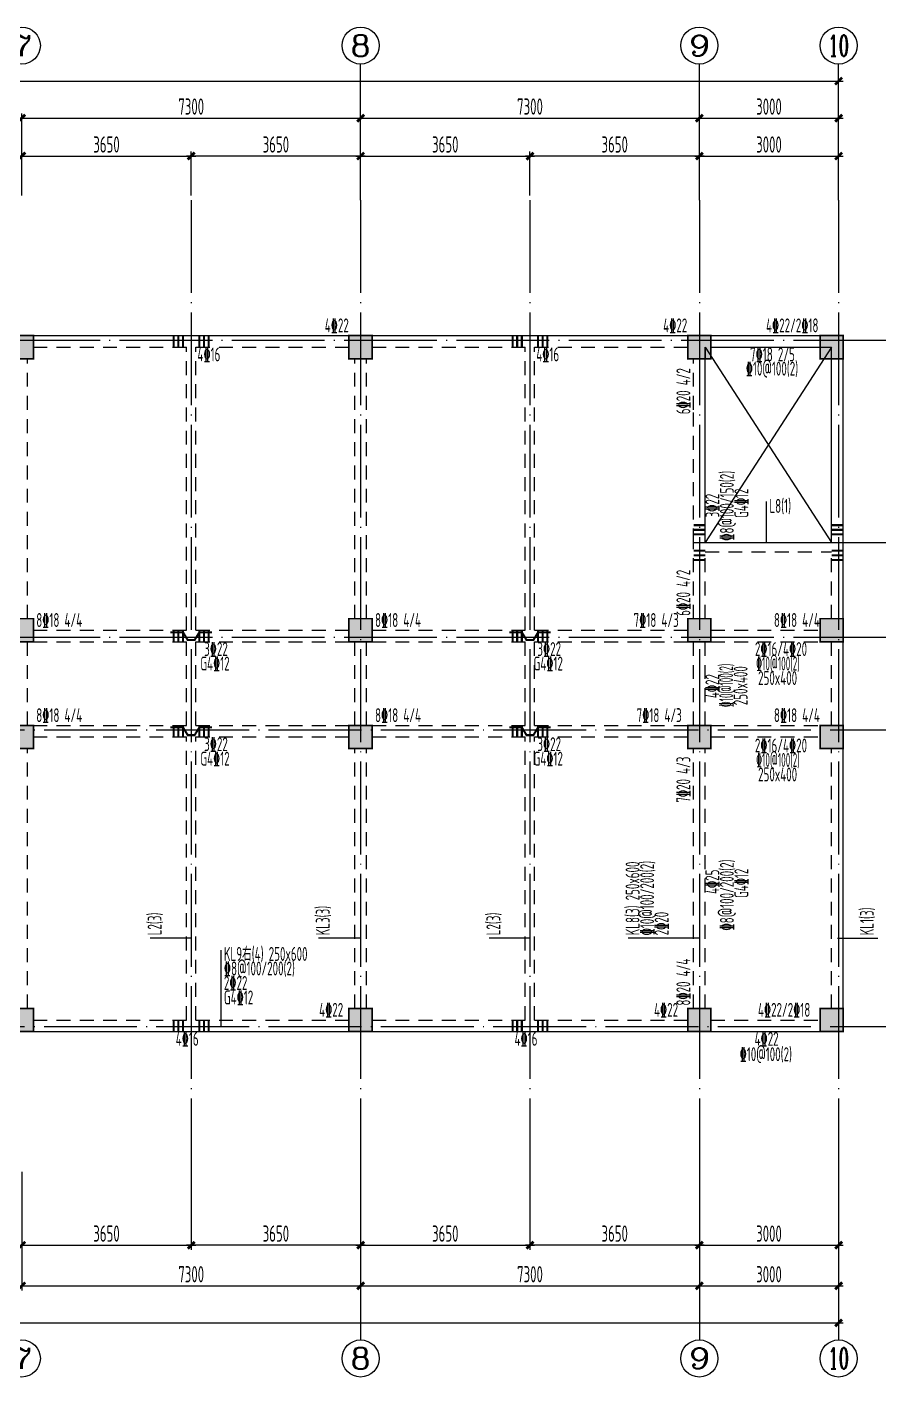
# Model space of a CAD drawing. Extents: x -472319 to -112444, y -516749 to -5704.
# Drawn here: x -166837 to -148479, y -70074 to -40980 of the extents above; entities that cross this region are included whole.
import ezdxf
from ezdxf.enums import TextEntityAlignment as Align

# ---------------------------------------------------------------- set-up
doc = ezdxf.new("R2010")
doc.units = 0
doc.header["$LTSCALE"] = 100
doc.header["$MEASUREMENT"] = 0
for name, pattern in [('3', [5, 3, -2]), ('CENTER', [2, 1.25, -0.25, 0.25, -0.25]), ('DOTE', [2.42, 2, -0.2, 0.02, -0.2])]:
    doc.linetypes.add(name, pattern=pattern)
for name, color, linetype in [('1301', 24, 'Continuous'), ('AXIS', 3, 'Continuous'), ('AXIS_TEXT', 7, 'Continuous'), ('DOTE', 1, 'CENTER'), ('S_BEAM', 4, 'Continuous'), ('S_BEAMDASH', 134, '3'), ('S_BEAMDIMLOCAL', 7, 'Continuous'), ('S_BEAMDIMLOCALVER', 7, 'Continuous'), ('S_BEAMDIMMASS', 2, 'Continuous'), ('S_BEAMDIMMASSVER', 2, 'Continuous'), ('S_CL', 2, 'Continuous'), ('S_SUBBEAMHOOP', 1, 'Continuous'), ('零厚板', 7, 'Continuous')]:
    doc.layers.add(name, color=color, linetype=linetype)
doc.styles.add('_TCH_AXIS', font='COMPLEX', dxfattribs={"bigfont": 'GBCBIG'})
doc.styles.add('COMPLEX', font='COMPLEX')
doc.styles.add('HZ', font='tssdeng.shx', dxfattribs={"width": 0.6, "height": 350, "bigfont": 'a.shx'})
doc.styles.get("Standard").update_dxf_attribs({"font": 'tssdeng.shx', "width": 0.6, "bigfont": 'a.shx'})
doc.dimstyles.new('DIMN', dxfattribs={"dimtxt": 350, "dimasz": 150, "dimexe": 100, "dimexo": 100, "dimgap": 75, "dimtad": 1, "dimdec": 0, "dimzin": 0, "dimdsep": 46, "dimtxsty": 'HZ', "dimblk": 'ARCHTICK', "dimcen": 0.09, "dimdle": 100, "dimclrd": 3, "dimclre": 3, "dimclrt": 7, "dimazin": 2, "dimtfac": 1, "dimtdec": 0, "dimtmove": 2, "dimatfit": 3, "dimldrblk": 'ARCHTICK', "dimfxl": 1, "dimtolj": 1, "dimtzin": 0, "dimarcsym": 0})

# ---------------------------------------------------------------- blocks, each defined once
blk = doc.blocks.new('_ArchTick')
at = {"color": 0, "linetype": 'ByBlock', "const_width": 0.4}
blk.add_lwpolyline([(-0.5, -0.5), (0.5, 0.5)], dxfattribs=at)
blk = doc.blocks.new('*D1613')
at = {"layer": 'AXIS', "color": 3, "lineweight": -2, "transparency": 16777216}
for p, q in [((-167049, -42945), (-159549, -42945)), ((-166949, -44611), (-166949, -42845)), ((-159649, -44611), (-159649, -42845))]:
    blk.add_line(p, q, dxfattribs=at)
at = {"layer": 'Defpoints', "color": 0, "transparency": 16777216}
for p in [(-159649, -42945), (-166949, -44711), (-159649, -44711)]:
    blk.add_point(p, dxfattribs=at)
at = {"layer": 'AXIS', "color": 3, "lineweight": -2, "transparency": 16777216, "xscale": 150, "yscale": 150, "zscale": 150, "rotation": 180}
blk.add_blockref('_ArchTick', (-166949, -42945), dxfattribs=at)
at = {"layer": 'AXIS', "color": 3, "lineweight": -2, "transparency": 16777216, "xscale": 150, "yscale": 150, "zscale": 150}
blk.add_blockref('_ArchTick', (-159649, -42945), dxfattribs=at)
at = {"layer": 'AXIS', "color": 7, "transparency": 16777216, "insert": (-163299, -42695), "char_height": 350, "attachment_point": 5, "style": 'HZ'}
blk.add_mtext('\\A1;7300', dxfattribs=at)
blk = doc.blocks.new('*D1614')
at = {"layer": 'AXIS', "color": 3, "lineweight": -2, "transparency": 16777216}
for p, q in [((-159749, -42945), (-152249, -42945)), ((-159649, -44611), (-159649, -42845)), ((-152349, -44611), (-152349, -42845))]:
    blk.add_line(p, q, dxfattribs=at)
at = {"layer": 'Defpoints', "color": 0, "transparency": 16777216}
for p in [(-152349, -42945), (-159649, -44711), (-152349, -44711)]:
    blk.add_point(p, dxfattribs=at)
at = {"layer": 'AXIS', "color": 3, "lineweight": -2, "transparency": 16777216, "xscale": 150, "yscale": 150, "zscale": 150, "rotation": 180}
blk.add_blockref('_ArchTick', (-159649, -42945), dxfattribs=at)
at = {"layer": 'AXIS', "color": 3, "lineweight": -2, "transparency": 16777216, "xscale": 150, "yscale": 150, "zscale": 150}
blk.add_blockref('_ArchTick', (-152349, -42945), dxfattribs=at)
at = {"layer": 'AXIS', "color": 7, "transparency": 16777216, "insert": (-155999, -42695), "char_height": 350, "attachment_point": 5, "style": 'HZ'}
blk.add_mtext('\\A1;7300', dxfattribs=at)
blk = doc.blocks.new('*D1615')
at = {"layer": 'AXIS', "color": 3, "lineweight": -2, "transparency": 16777216}
for p, q in [((-152449, -42945), (-149249, -42945)), ((-152349, -44611), (-152349, -42845)), ((-149349, -44611), (-149349, -42845))]:
    blk.add_line(p, q, dxfattribs=at)
at = {"layer": 'Defpoints', "color": 0, "transparency": 16777216}
for p in [(-149349, -42945), (-152349, -44711), (-149349, -44711)]:
    blk.add_point(p, dxfattribs=at)
at = {"layer": 'AXIS', "color": 3, "lineweight": -2, "transparency": 16777216, "xscale": 150, "yscale": 150, "zscale": 150, "rotation": 180}
blk.add_blockref('_ArchTick', (-152349, -42945), dxfattribs=at)
at = {"layer": 'AXIS', "color": 3, "lineweight": -2, "transparency": 16777216, "xscale": 150, "yscale": 150, "zscale": 150}
blk.add_blockref('_ArchTick', (-149349, -42945), dxfattribs=at)
at = {"layer": 'AXIS', "color": 7, "transparency": 16777216, "insert": (-150849, -42695), "char_height": 350, "attachment_point": 5, "style": 'HZ'}
blk.add_mtext('\\A1;3000', dxfattribs=at)
blk = doc.blocks.new('*D1616')
at = {"layer": 'AXIS', "color": 3, "lineweight": -2, "transparency": 16777216}
for p, q in [((-209249, -42145), (-149249, -42145)), ((-209149, -44611), (-209149, -42045)), ((-149349, -44611), (-149349, -42045))]:
    blk.add_line(p, q, dxfattribs=at)
at = {"layer": 'Defpoints', "color": 0, "transparency": 16777216}
for p in [(-149349, -42145), (-209149, -44711), (-149349, -44711)]:
    blk.add_point(p, dxfattribs=at)
at = {"layer": 'AXIS', "color": 3, "lineweight": -2, "transparency": 16777216, "xscale": 150, "yscale": 150, "zscale": 150, "rotation": 180}
blk.add_blockref('_ArchTick', (-209149, -42145), dxfattribs=at)
at = {"layer": 'AXIS', "color": 3, "lineweight": -2, "transparency": 16777216, "xscale": 150, "yscale": 150, "zscale": 150}
blk.add_blockref('_ArchTick', (-149349, -42145), dxfattribs=at)
at = {"layer": 'AXIS', "color": 7, "transparency": 16777216, "insert": (-179249, -41895), "char_height": 350, "attachment_point": 5, "style": 'HZ'}
blk.add_mtext('\\A1;59800', dxfattribs=at)
blk = doc.blocks.new('*D1627')
at = {"layer": 'AXIS', "color": 3, "lineweight": -2, "transparency": 16777216}
for p, q in [((-166949, -66961), (-166949, -68209)), ((-159649, -66961), (-159649, -68209)), ((-167049, -68109), (-159549, -68109))]:
    blk.add_line(p, q, dxfattribs=at)
at = {"layer": 'Defpoints', "color": 0, "transparency": 16777216}
for p in [(-166949, -66861), (-159649, -66861), (-159649, -68109)]:
    blk.add_point(p, dxfattribs=at)
at = {"layer": 'AXIS', "color": 3, "lineweight": -2, "transparency": 16777216, "xscale": 150, "yscale": 150, "zscale": 150, "rotation": 180}
blk.add_blockref('_ArchTick', (-166949, -68109), dxfattribs=at)
at = {"layer": 'AXIS', "color": 3, "lineweight": -2, "transparency": 16777216, "xscale": 150, "yscale": 150, "zscale": 150}
blk.add_blockref('_ArchTick', (-159649, -68109), dxfattribs=at)
at = {"layer": 'AXIS', "color": 7, "transparency": 16777216, "insert": (-163299, -67859), "char_height": 350, "attachment_point": 5, "style": 'HZ'}
blk.add_mtext('\\A1;7300', dxfattribs=at)
blk = doc.blocks.new('*D1628')
at = {"layer": 'AXIS', "color": 3, "lineweight": -2, "transparency": 16777216}
for p, q in [((-159649, -66961), (-159649, -68209)), ((-152349, -66961), (-152349, -68209)), ((-159749, -68109), (-152249, -68109))]:
    blk.add_line(p, q, dxfattribs=at)
at = {"layer": 'Defpoints', "color": 0, "transparency": 16777216}
for p in [(-159649, -66861), (-152349, -66861), (-152349, -68109)]:
    blk.add_point(p, dxfattribs=at)
at = {"layer": 'AXIS', "color": 3, "lineweight": -2, "transparency": 16777216, "xscale": 150, "yscale": 150, "zscale": 150, "rotation": 180}
blk.add_blockref('_ArchTick', (-159649, -68109), dxfattribs=at)
at = {"layer": 'AXIS', "color": 3, "lineweight": -2, "transparency": 16777216, "xscale": 150, "yscale": 150, "zscale": 150}
blk.add_blockref('_ArchTick', (-152349, -68109), dxfattribs=at)
at = {"layer": 'AXIS', "color": 7, "transparency": 16777216, "insert": (-155999, -67859), "char_height": 350, "attachment_point": 5, "style": 'HZ'}
blk.add_mtext('\\A1;7300', dxfattribs=at)
blk = doc.blocks.new('*D1629')
at = {"layer": 'AXIS', "color": 3, "lineweight": -2, "transparency": 16777216}
for p, q in [((-152349, -66961), (-152349, -68209)), ((-149349, -66961), (-149349, -68209)), ((-152449, -68109), (-149249, -68109))]:
    blk.add_line(p, q, dxfattribs=at)
at = {"layer": 'Defpoints', "color": 0, "transparency": 16777216}
for p in [(-152349, -66861), (-149349, -66861), (-149349, -68109)]:
    blk.add_point(p, dxfattribs=at)
at = {"layer": 'AXIS', "color": 3, "lineweight": -2, "transparency": 16777216, "xscale": 150, "yscale": 150, "zscale": 150, "rotation": 180}
blk.add_blockref('_ArchTick', (-152349, -68109), dxfattribs=at)
at = {"layer": 'AXIS', "color": 3, "lineweight": -2, "transparency": 16777216, "xscale": 150, "yscale": 150, "zscale": 150}
blk.add_blockref('_ArchTick', (-149349, -68109), dxfattribs=at)
at = {"layer": 'AXIS', "color": 7, "transparency": 16777216, "insert": (-150849, -67859), "char_height": 350, "attachment_point": 5, "style": 'HZ'}
blk.add_mtext('\\A1;3000', dxfattribs=at)
blk = doc.blocks.new('*D1630')
at = {"layer": 'AXIS', "color": 3, "lineweight": -2, "transparency": 16777216}
for p, q in [((-209149, -66961), (-209149, -69009)), ((-149349, -66961), (-149349, -69009)), ((-209249, -68909), (-149249, -68909))]:
    blk.add_line(p, q, dxfattribs=at)
at = {"layer": 'Defpoints', "color": 0, "transparency": 16777216}
for p in [(-209149, -66861), (-149349, -66861), (-149349, -68909)]:
    blk.add_point(p, dxfattribs=at)
at = {"layer": 'AXIS', "color": 3, "lineweight": -2, "transparency": 16777216, "xscale": 150, "yscale": 150, "zscale": 150, "rotation": 180}
blk.add_blockref('_ArchTick', (-209149, -68909), dxfattribs=at)
at = {"layer": 'AXIS', "color": 3, "lineweight": -2, "transparency": 16777216, "xscale": 150, "yscale": 150, "zscale": 150}
blk.add_blockref('_ArchTick', (-149349, -68909), dxfattribs=at)
at = {"layer": 'AXIS', "color": 7, "transparency": 16777216, "insert": (-179249, -68659), "char_height": 350, "attachment_point": 5, "style": 'HZ'}
blk.add_mtext('\\A1;59800', dxfattribs=at)
blk = doc.blocks.new('_AXISO')
blk.add_circle((0, 0), 0.5)
at = {"layer": 'AXIS_TEXT', "style": 'COMPLEX', "width": 1.041667}
blk.add_attdef('A', text='', height=0.56, dxfattribs=at).set_placement((-0.25, -0.28), (0.25, -0.28), align=Align.FIT)
blk = doc.blocks.new('*D1635')
at = {"layer": '1301', "color": 3, "lineweight": -2, "transparency": 16777216}
for p, q in [((-149349, -65651), (-149349, -67333)), ((-152349, -65751), (-152349, -67333)), ((-152449, -67233), (-149249, -67233))]:
    blk.add_line(p, q, dxfattribs=at)
at = {"layer": 'Defpoints', "color": 0, "transparency": 16777216}
for p in [(-152349, -65651), (-149349, -65551), (-149349, -67233)]:
    blk.add_point(p, dxfattribs=at)
at = {"layer": '1301', "color": 3, "lineweight": -2, "transparency": 16777216, "xscale": 150, "yscale": 150, "zscale": 150, "rotation": 180}
blk.add_blockref('_ArchTick', (-152349, -67233), dxfattribs=at)
at = {"layer": '1301', "color": 3, "lineweight": -2, "transparency": 16777216, "xscale": 150, "yscale": 150, "zscale": 150}
blk.add_blockref('_ArchTick', (-149349, -67233), dxfattribs=at)
at = {"layer": '1301', "color": 7, "transparency": 16777216, "insert": (-150849, -66983), "char_height": 350, "attachment_point": 5, "style": 'HZ'}
blk.add_mtext('\\A1;3000', dxfattribs=at)
blk = doc.blocks.new('*D1692')
at = {"layer": '1301', "color": 3, "lineweight": -2, "transparency": 16777216}
for p, q in [((-152249, -43762), (-156099, -43762)), ((-155999, -44611), (-155999, -43662)), ((-152349, -44611), (-152349, -43662))]:
    blk.add_line(p, q, dxfattribs=at)
at = {"layer": 'Defpoints', "color": 0, "transparency": 16777216}
for p in [(-155999, -43762), (-155999, -44711), (-152349, -44711)]:
    blk.add_point(p, dxfattribs=at)
at = {"layer": '1301', "color": 3, "lineweight": -2, "transparency": 16777216, "xscale": 150, "yscale": 150, "zscale": 150, "rotation": 180}
blk.add_blockref('_ArchTick', (-155999, -43762), dxfattribs=at)
at = {"layer": '1301', "color": 3, "lineweight": -2, "transparency": 16777216, "xscale": 150, "yscale": 150, "zscale": 150}
blk.add_blockref('_ArchTick', (-152349, -43762), dxfattribs=at)
at = {"layer": '1301', "color": 7, "transparency": 16777216, "insert": (-154174, -43512), "char_height": 350, "attachment_point": 5, "style": 'HZ'}
blk.add_mtext('\\A1;3650', dxfattribs=at)
blk = doc.blocks.new('*D1642')
at = {"layer": '1301', "color": 3, "lineweight": -2, "transparency": 16777216}
for p, q in [((-159749, -43762), (-155899, -43762)), ((-159649, -44611), (-159649, -43662)), ((-155999, -44611), (-155999, -43662))]:
    blk.add_line(p, q, dxfattribs=at)
at = {"layer": 'Defpoints', "color": 0, "transparency": 16777216}
for p in [(-155999, -43762), (-159649, -44711), (-155999, -44711)]:
    blk.add_point(p, dxfattribs=at)
at = {"layer": '1301', "color": 3, "lineweight": -2, "transparency": 16777216, "xscale": 150, "yscale": 150, "zscale": 150, "rotation": 180}
blk.add_blockref('_ArchTick', (-159649, -43762), dxfattribs=at)
at = {"layer": '1301', "color": 3, "lineweight": -2, "transparency": 16777216, "xscale": 150, "yscale": 150, "zscale": 150}
blk.add_blockref('_ArchTick', (-155999, -43762), dxfattribs=at)
at = {"layer": '1301', "color": 7, "transparency": 16777216, "insert": (-157824, -43512), "char_height": 350, "attachment_point": 5, "style": 'HZ'}
blk.add_mtext('\\A1;3650', dxfattribs=at)
blk = doc.blocks.new('*D1699')
at = {"layer": '1301', "color": 3, "lineweight": -2, "transparency": 16777216}
for p, q in [((-163299, -65651), (-163299, -67333)), ((-159649, -65651), (-159649, -67333)), ((-159549, -67233), (-163399, -67233))]:
    blk.add_line(p, q, dxfattribs=at)
at = {"layer": 'Defpoints', "color": 0, "transparency": 16777216}
for p in [(-163299, -65551), (-159649, -65551), (-163299, -67233)]:
    blk.add_point(p, dxfattribs=at)
at = {"layer": '1301', "color": 3, "lineweight": -2, "transparency": 16777216, "xscale": 150, "yscale": 150, "zscale": 150, "rotation": 180}
blk.add_blockref('_ArchTick', (-163299, -67233), dxfattribs=at)
at = {"layer": '1301', "color": 3, "lineweight": -2, "transparency": 16777216, "xscale": 150, "yscale": 150, "zscale": 150}
blk.add_blockref('_ArchTick', (-159649, -67233), dxfattribs=at)
at = {"layer": '1301', "color": 7, "transparency": 16777216, "insert": (-161474, -66983), "char_height": 350, "attachment_point": 5, "style": 'HZ'}
blk.add_mtext('\\A1;3650', dxfattribs=at)
blk = doc.blocks.new('*D1700')
at = {"layer": '1301', "color": 3, "lineweight": -2, "transparency": 16777216}
for p, q in [((-166949, -65651), (-166949, -67333)), ((-163299, -65651), (-163299, -67333)), ((-167049, -67233), (-163199, -67233))]:
    blk.add_line(p, q, dxfattribs=at)
at = {"layer": 'Defpoints', "color": 0, "transparency": 16777216}
for p in [(-166949, -65551), (-163299, -65551), (-163299, -67233)]:
    blk.add_point(p, dxfattribs=at)
at = {"layer": '1301', "color": 3, "lineweight": -2, "transparency": 16777216, "xscale": 150, "yscale": 150, "zscale": 150, "rotation": 180}
blk.add_blockref('_ArchTick', (-166949, -67233), dxfattribs=at)
at = {"layer": '1301', "color": 3, "lineweight": -2, "transparency": 16777216, "xscale": 150, "yscale": 150, "zscale": 150}
blk.add_blockref('_ArchTick', (-163299, -67233), dxfattribs=at)
at = {"layer": '1301', "color": 7, "transparency": 16777216, "insert": (-165124, -66983), "char_height": 350, "attachment_point": 5, "style": 'HZ'}
blk.add_mtext('\\A1;3650', dxfattribs=at)
blk = doc.blocks.new('*D1701')
at = {"layer": '1301', "color": 3, "lineweight": -2, "transparency": 16777216}
for p, q in [((-155999, -65651), (-155999, -67333)), ((-152349, -65651), (-152349, -67333)), ((-152249, -67233), (-156099, -67233))]:
    blk.add_line(p, q, dxfattribs=at)
at = {"layer": 'Defpoints', "color": 0, "transparency": 16777216}
for p in [(-155999, -65551), (-152349, -65551), (-155999, -67233)]:
    blk.add_point(p, dxfattribs=at)
at = {"layer": '1301', "color": 3, "lineweight": -2, "transparency": 16777216, "xscale": 150, "yscale": 150, "zscale": 150, "rotation": 180}
blk.add_blockref('_ArchTick', (-155999, -67233), dxfattribs=at)
at = {"layer": '1301', "color": 3, "lineweight": -2, "transparency": 16777216, "xscale": 150, "yscale": 150, "zscale": 150}
blk.add_blockref('_ArchTick', (-152349, -67233), dxfattribs=at)
at = {"layer": '1301', "color": 7, "transparency": 16777216, "insert": (-154174, -66983), "char_height": 350, "attachment_point": 5, "style": 'HZ'}
blk.add_mtext('\\A1;3650', dxfattribs=at)
blk = doc.blocks.new('*D1702')
at = {"layer": '1301', "color": 3, "lineweight": -2, "transparency": 16777216}
for p, q in [((-159649, -65651), (-159649, -67333)), ((-155999, -65651), (-155999, -67333)), ((-159749, -67233), (-155899, -67233))]:
    blk.add_line(p, q, dxfattribs=at)
at = {"layer": 'Defpoints', "color": 0, "transparency": 16777216}
for p in [(-159649, -65551), (-155999, -65551), (-155999, -67233)]:
    blk.add_point(p, dxfattribs=at)
at = {"layer": '1301', "color": 3, "lineweight": -2, "transparency": 16777216, "xscale": 150, "yscale": 150, "zscale": 150, "rotation": 180}
blk.add_blockref('_ArchTick', (-159649, -67233), dxfattribs=at)
at = {"layer": '1301', "color": 3, "lineweight": -2, "transparency": 16777216, "xscale": 150, "yscale": 150, "zscale": 150}
blk.add_blockref('_ArchTick', (-155999, -67233), dxfattribs=at)
at = {"layer": '1301', "color": 7, "transparency": 16777216, "insert": (-157824, -66983), "char_height": 350, "attachment_point": 5, "style": 'HZ'}
blk.add_mtext('\\A1;3650', dxfattribs=at)
blk = doc.blocks.new('*D1703')
at = {"layer": '1301', "color": 3, "lineweight": -2, "transparency": 16777216}
for p, q in [((-152449, -43762), (-149249, -43762)), ((-152349, -44611), (-152349, -43662)), ((-149349, -44511), (-149349, -43662))]:
    blk.add_line(p, q, dxfattribs=at)
at = {"layer": 'Defpoints', "color": 0, "transparency": 16777216}
for p in [(-149349, -43762), (-152349, -44711), (-149349, -44611)]:
    blk.add_point(p, dxfattribs=at)
at = {"layer": '1301', "color": 3, "lineweight": -2, "transparency": 16777216, "xscale": 150, "yscale": 150, "zscale": 150, "rotation": 180}
blk.add_blockref('_ArchTick', (-152349, -43762), dxfattribs=at)
at = {"layer": '1301', "color": 3, "lineweight": -2, "transparency": 16777216, "xscale": 150, "yscale": 150, "zscale": 150}
blk.add_blockref('_ArchTick', (-149349, -43762), dxfattribs=at)
at = {"layer": '1301', "color": 7, "transparency": 16777216, "insert": (-150849, -43512), "char_height": 350, "attachment_point": 5, "style": 'HZ'}
blk.add_mtext('\\A1;3000', dxfattribs=at)
blk = doc.blocks.new('*D1705')
at = {"layer": '1301', "color": 3, "lineweight": -2, "transparency": 16777216}
for p, q in [((-159549, -43762), (-163399, -43762)), ((-163299, -44611), (-163299, -43662)), ((-159649, -44611), (-159649, -43662))]:
    blk.add_line(p, q, dxfattribs=at)
at = {"layer": 'Defpoints', "color": 0, "transparency": 16777216}
for p in [(-163299, -43762), (-163299, -44711), (-159649, -44711)]:
    blk.add_point(p, dxfattribs=at)
at = {"layer": '1301', "color": 3, "lineweight": -2, "transparency": 16777216, "xscale": 150, "yscale": 150, "zscale": 150, "rotation": 180}
blk.add_blockref('_ArchTick', (-163299, -43762), dxfattribs=at)
at = {"layer": '1301', "color": 3, "lineweight": -2, "transparency": 16777216, "xscale": 150, "yscale": 150, "zscale": 150}
blk.add_blockref('_ArchTick', (-159649, -43762), dxfattribs=at)
at = {"layer": '1301', "color": 7, "transparency": 16777216, "insert": (-161474, -43512), "char_height": 350, "attachment_point": 5, "style": 'HZ'}
blk.add_mtext('\\A1;3650', dxfattribs=at)
blk = doc.blocks.new('*D1704')
at = {"layer": '1301', "color": 3, "lineweight": -2, "transparency": 16777216}
for p, q in [((-167049, -43762), (-163199, -43762)), ((-166949, -44611), (-166949, -43662)), ((-163299, -44611), (-163299, -43662))]:
    blk.add_line(p, q, dxfattribs=at)
at = {"layer": 'Defpoints', "color": 0, "transparency": 16777216}
for p in [(-163299, -43762), (-166949, -44711), (-163299, -44711)]:
    blk.add_point(p, dxfattribs=at)
at = {"layer": '1301', "color": 3, "lineweight": -2, "transparency": 16777216, "xscale": 150, "yscale": 150, "zscale": 150, "rotation": 180}
blk.add_blockref('_ArchTick', (-166949, -43762), dxfattribs=at)
at = {"layer": '1301', "color": 3, "lineweight": -2, "transparency": 16777216, "xscale": 150, "yscale": 150, "zscale": 150}
blk.add_blockref('_ArchTick', (-163299, -43762), dxfattribs=at)
at = {"layer": '1301', "color": 7, "transparency": 16777216, "insert": (-165124, -43512), "char_height": 350, "attachment_point": 5, "style": 'HZ'}
blk.add_mtext('\\A1;3650', dxfattribs=at)

msp = doc.modelspace()

# ---------------------------------------------------------------- hatches: boundary and pattern name
at = {"layer": 'S_CL'}
h = msp.add_hatch(dxfattribs=at)
h.set_pattern_fill('ANSI31', color=256)
h.set_pattern_definition([(45, (204418.66907, 392414.60853), (-0.088388347648, 0.088388347648), [])])
h.paths.add_polyline_path([(-149249.329, -48130.89), (-149249.329, -47630.89), (-149749.329, -47630.89), (-149749.329, -48130.89)])
h.paths.add_polyline_path([(-149249.329, -54230.891), (-149249.329, -53730.891), (-149749.329, -53730.891), (-149749.329, -54230.891)])
h.paths.add_polyline_path([(-149249.329, -56530.891), (-149249.329, -56030.891), (-149749.329, -56030.891), (-149749.329, -56530.891)])
h.paths.add_polyline_path([(-149249.329, -62630.891), (-149249.329, -62130.891), (-149749.329, -62130.891), (-149749.329, -62630.891)])
h.paths.add_polyline_path([(-152099.329, -48130.89), (-152099.329, -47630.89), (-152599.329, -47630.89), (-152599.329, -48130.89)])
h.paths.add_polyline_path([(-152099.329, -54230.891), (-152099.329, -53730.891), (-152599.329, -53730.891), (-152599.329, -54230.891)])
h.paths.add_polyline_path([(-152099.329, -56530.891), (-152099.329, -56030.891), (-152599.329, -56030.891), (-152599.329, -56530.891)])
h.paths.add_polyline_path([(-152099.329, -62630.891), (-152099.329, -62130.891), (-152599.329, -62130.891), (-152599.329, -62630.891)])
h.paths.add_polyline_path([(-159399.329, -48130.89), (-159399.329, -47630.89), (-159899.329, -47630.89), (-159899.329, -48130.89)])
h.paths.add_polyline_path([(-159399.329, -54230.891), (-159399.329, -53730.891), (-159899.329, -53730.891), (-159899.329, -54230.891)])
h.paths.add_polyline_path([(-159399.329, -56530.891), (-159399.329, -56030.891), (-159899.329, -56030.891), (-159899.329, -56530.891)])
h.paths.add_polyline_path([(-159399.329, -62630.891), (-159399.329, -62130.891), (-159899.329, -62130.891), (-159899.329, -62630.891)])
h.paths.add_polyline_path([(-166699.329, -48130.89), (-166699.329, -47630.89), (-167199.329, -47630.89), (-167199.329, -48130.89)])
h.paths.add_polyline_path([(-166699.329, -54230.891), (-166699.329, -53730.891), (-167199.329, -53730.891), (-167199.329, -54230.891)])
h.paths.add_polyline_path([(-166699.329, -56530.891), (-166699.329, -56030.891), (-167199.329, -56030.891), (-167199.329, -56530.891)])
h.paths.add_polyline_path([(-166699.329, -62630.891), (-166699.329, -62130.891), (-167199.329, -62130.891), (-167199.329, -62630.891)])
h.paths.add_polyline_path([(-173999.329, -48130.89), (-173999.329, -47630.89), (-174499.329, -47630.89), (-174499.329, -48130.89)])
h.paths.add_polyline_path([(-173999.329, -54230.891), (-173999.329, -53730.891), (-174499.329, -53730.891), (-174499.329, -54230.891)])
h.paths.add_polyline_path([(-173999.329, -56530.891), (-173999.329, -56030.891), (-174499.329, -56030.891), (-174499.329, -56530.891)])
h.paths.add_polyline_path([(-173999.329, -62630.891), (-173999.329, -62030.891), (-174499.329, -62030.891), (-174499.329, -62630.891)])
h.paths.add_polyline_path([(-176999.329, -48130.89), (-176999.329, -47630.89), (-177499.329, -47630.89), (-177499.329, -48130.89)])
h.paths.add_polyline_path([(-176999.329, -54230.891), (-176999.329, -53730.891), (-177499.329, -53730.891), (-177499.329, -54230.891)])
h.paths.add_polyline_path([(-183999.331, -48230.89), (-183999.331, -47630.89), (-184499.331, -47630.89), (-184499.331, -48230.89)])
h.paths.add_polyline_path([(-183999.331, -54230.891), (-183999.331, -53730.891), (-184499.331, -53730.891), (-184499.331, -54230.891)])
h.paths.add_polyline_path([(-183999.331, -56530.891), (-183999.331, -56030.891), (-184499.331, -56030.891), (-184499.331, -56530.891)])
h.paths.add_polyline_path([(-183999.331, -62630.891), (-183999.331, -62030.891), (-184499.331, -62030.891), (-184499.331, -62630.891)])
h.paths.add_polyline_path([(-191299.331, -48130.89), (-191299.331, -47630.89), (-191799.331, -47630.89), (-191799.331, -48130.89)])
h.paths.add_polyline_path([(-191299.331, -54230.891), (-191299.331, -53730.891), (-191799.331, -53730.891), (-191799.331, -54230.891)])
h.paths.add_polyline_path([(-191299.331, -56530.891), (-191299.331, -56030.891), (-191799.331, -56030.891), (-191799.331, -56530.891)])
h.paths.add_polyline_path([(-191299.331, -62630.891), (-191299.331, -62130.891), (-191799.331, -62130.891), (-191799.331, -62630.891)])
h.paths.add_polyline_path([(-198599.331, -48130.89), (-198599.331, -47630.89), (-199099.331, -47630.89), (-199099.331, -48130.89)])
h.paths.add_polyline_path([(-198599.331, -54230.891), (-198599.331, -53730.891), (-199099.331, -53730.891), (-199099.331, -54230.891)])
h.paths.add_polyline_path([(-198599.331, -56530.891), (-198599.331, -56030.891), (-199099.331, -56030.891), (-199099.331, -56530.891)])
h.paths.add_polyline_path([(-198599.331, -62630.891), (-198599.331, -62130.891), (-199099.331, -62130.891), (-199099.331, -62630.891)])
h.paths.add_polyline_path([(-205899.331, -48130.89), (-205899.331, -47630.89), (-206399.331, -47630.89), (-206399.331, -48130.89)])
h.paths.add_polyline_path([(-205899.331, -54230.891), (-205899.331, -53730.891), (-206399.331, -53730.891), (-206399.331, -54230.891)])
h.paths.add_polyline_path([(-205899.331, -56530.891), (-205899.331, -56030.891), (-206399.331, -56030.891), (-206399.331, -56530.891)])
h.paths.add_polyline_path([(-205899.331, -62630.891), (-205899.331, -62130.891), (-206399.331, -62130.891), (-206399.331, -62630.891)])
h.paths.add_polyline_path([(-208749.331, -48130.89), (-208749.331, -47630.89), (-209249.331, -47630.89), (-209249.331, -48130.89)])
h.paths.add_polyline_path([(-208749.331, -54230.891), (-208749.331, -53730.891), (-209249.331, -53730.891), (-209249.331, -54230.891)])
h.paths.add_polyline_path([(-208749.331, -56530.891), (-208749.331, -56030.891), (-209249.331, -56030.891), (-209249.331, -56530.891)])
h.paths.add_polyline_path([(-208749.331, -62630.891), (-208749.331, -62130.891), (-209249.331, -62130.891), (-209249.331, -62630.891)])

# ---------------------------------------------------------------- linework, layer by layer
at = {"layer": 'AXIS'}
for p, q in [((-159649.329, -44711.242), (-159649.329, -41780.447)), ((-152349.329, -44711.242), (-152349.329, -41780.447)), ((-149349.329, -44711.242), (-149349.329, -41780.447)), ((-159649.329, -66861.282), (-159649.329, -69273.578)), ((-152349.329, -66861.282), (-152349.329, -69273.578)), ((-149349.329, -66861.282), (-149349.329, -69273.578))]:
    msp.add_line(p, q, dxfattribs=at)
at = {"layer": 'DOTE', "linetype": 'DOTE', "ltscale": 10}
for p, q in [((-163299.329, -44711.242), (-163299.329, -66861.282)), ((-159649.329, -44711.242), (-159649.329, -66861.282)), ((-155999.329, -44711.242), (-155999.329, -66861.282)), ((-152349.329, -44711.242), (-152349.329, -66861.282)), ((-149349.329, -44711.242), (-149349.329, -66861.282)), ((-210823.148, -47730.89), (-147530.518, -47730.89)), ((-152474.329, -52090.89), (-147530.518, -52090.89)), ((-210823.148, -54130.89), (-147530.518, -54130.89)), ((-147530.518, -56130.89), (-210823.148, -56130.89)), ((-147530.518, -62530.89), (-210823.148, -62530.89))]:
    msp.add_line(p, q, dxfattribs=at)
at = {"layer": 'S_BEAM'}
for p, q in [((-166699.329, -47630.89), (-163299.329, -47630.89)), ((-163299.329, -47630.89), (-159899.329, -47630.89)), ((-159399.329, -47630.89), (-155999.329, -47630.89)), ((-155999.329, -47630.89), (-152599.329, -47630.89)), ((-152099.329, -47630.89), (-149749.329, -47630.89)), ((-152224.329, -52090.89), (-152224.329, -47880.89)), ((-152224.329, -47880.89), (-152224.329, -48130.89)), ((-152099.329, -47880.89), (-149499.329, -47880.89)), ((-149499.329, -52090.89), (-149499.329, -47880.89)), ((-149499.329, -47880.89), (-149499.329, -47880.89)), ((-149249.329, -49230.89), (-149249.329, -48130.89)), ((-149249.329, -52090.891), (-149249.329, -49230.89)), ((-152224.329, -52090.89), (-149499.329, -52090.89)), ((-149249.329, -53730.891), (-149249.329, -52090.891)), ((-149249.329, -56030.891), (-149249.329, -54230.891)), ((-149249.329, -62130.891), (-149249.329, -56530.891)), ((-166699.329, -62630.891), (-163299.329, -62630.891)), ((-163299.329, -62630.891), (-159899.329, -62630.891)), ((-159399.329, -62630.891), (-155999.329, -62630.891)), ((-155999.329, -62630.891), (-152599.329, -62630.891)), ((-152099.329, -62630.891), (-149749.329, -62630.891))]:
    msp.add_line(p, q, dxfattribs=at)
at = {"layer": 'S_BEAMDASH'}
for p, q in [((-166699.329, -47880.89), (-163399.329, -47880.89)), ((-163399.329, -53980.891), (-163399.329, -47880.89)), ((-163199.329, -53980.891), (-163199.329, -47880.89)), ((-163199.329, -47880.89), (-159899.329, -47880.89)), ((-159399.329, -47880.89), (-156099.329, -47880.89)), ((-156099.329, -53980.891), (-156099.329, -47880.89)), ((-155899.329, -53980.891), (-155899.329, -47880.89)), ((-155899.329, -47880.89), (-152599.329, -47880.89)), ((-166824.329, -53730.891), (-166824.329, -48130.89)), ((-159774.329, -53730.891), (-159774.329, -48130.89)), ((-159524.329, -53730.891), (-159524.329, -48130.89)), ((-152474.329, -49230.89), (-152474.329, -48130.89)), ((-152474.329, -52090.891), (-152474.329, -49230.89)), ((-152474.329, -53730.891), (-152474.329, -52090.891)), ((-152224.329, -53730.891), (-152224.329, -52290.89)), ((-152224.329, -52290.89), (-149499.329, -52290.89)), ((-149499.329, -53730.891), (-149499.329, -52290.89)), ((-166699.329, -53980.891), (-163399.329, -53980.891)), ((-163199.329, -53980.891), (-159899.329, -53980.891)), ((-159399.329, -53980.891), (-156099.329, -53980.891)), ((-155899.329, -53980.891), (-152599.329, -53980.891)), ((-152099.329, -53980.891), (-149749.329, -53980.891)), ((-166824.329, -56030.891), (-166824.329, -54230.891)), ((-166699.329, -54230.891), (-163399.329, -54230.891)), ((-163399.329, -56030.891), (-163399.329, -54230.891)), ((-163199.329, -56030.891), (-163199.329, -54230.891)), ((-163199.329, -54230.891), (-159899.329, -54230.891)), ((-159774.329, -56030.891), (-159774.329, -54230.891)), ((-159524.329, -56030.891), (-159524.329, -54230.891)), ((-159399.329, -54230.891), (-156099.329, -54230.891)), ((-156099.329, -56030.891), (-156099.329, -54230.891)), ((-155899.329, -56030.891), (-155899.329, -54230.891)), ((-155899.329, -54230.891), (-152599.329, -54230.891)), ((-152474.329, -56030.891), (-152474.329, -54230.891)), ((-152224.329, -56030.891), (-152224.329, -54230.891)), ((-152099.329, -54230.891), (-149749.329, -54230.891)), ((-149499.329, -56030.891), (-149499.329, -54230.891)), ((-166699.329, -56030.891), (-163399.329, -56030.891)), ((-163199.329, -56030.891), (-159899.329, -56030.891)), ((-159399.329, -56030.891), (-156099.329, -56030.891)), ((-155899.329, -56030.891), (-152599.329, -56030.891)), ((-152099.329, -56030.891), (-149749.329, -56030.891)), ((-166699.329, -56280.891), (-163399.329, -56280.891)), ((-163399.329, -62380.891), (-163399.329, -56280.891)), ((-163199.329, -62380.891), (-163199.329, -56280.891)), ((-163199.329, -56280.891), (-159899.329, -56280.891)), ((-159399.329, -56280.891), (-156099.329, -56280.891)), ((-156099.329, -62380.891), (-156099.329, -56280.891)), ((-155899.329, -62380.891), (-155899.329, -56280.891)), ((-155899.329, -56280.891), (-152599.329, -56280.891)), ((-152099.329, -56280.891), (-149749.329, -56280.891)), ((-166824.329, -62130.891), (-166824.329, -56530.891)), ((-159774.329, -62130.891), (-159774.329, -56530.891)), ((-159524.329, -62130.891), (-159524.329, -56530.891)), ((-152474.329, -62130.891), (-152474.329, -56530.891)), ((-152224.329, -62130.891), (-152224.329, -56530.891)), ((-149499.329, -62130.891), (-149499.329, -56530.891)), ((-166699.329, -62380.891), (-163399.329, -62380.891)), ((-163199.329, -62380.891), (-159899.329, -62380.891)), ((-159399.329, -62380.891), (-156099.329, -62380.891)), ((-155899.329, -62380.891), (-152599.329, -62380.891)), ((-152099.329, -62380.891), (-149749.329, -62380.891))]:
    msp.add_line(p, q, dxfattribs=at)
at = {"layer": 'S_BEAMDIMMASS'}
for p, q in [((-150901.329, -52090.891), (-150901.329, -51209.641)), ((-162655.5, -62505.901), (-162655.5, -60872.151))]:
    msp.add_line(p, q, dxfattribs=at)
at = {"layer": 'S_BEAMDIMMASSVER'}
for p, q in [((-163299.329, -60616.5), (-164180.579, -60616.5)), ((-159649.329, -60616.5), (-160555.579, -60616.5)), ((-155999.329, -60616.5), (-156880.579, -60616.5)), ((-152349.329, -60616.5), (-153880.579, -60616.5)), ((-149374.329, -60616.5), (-148501, -60616.5))]:
    msp.add_line(p, q, dxfattribs=at)
at = {"layer": 'S_CL', "const_width": 35}
for points in [[(-166699.329, -48130.89), (-166699.329, -47630.89), (-167199.329, -47630.89), (-167199.329, -48130.89)], [(-159399.329, -48130.89), (-159399.329, -47630.89), (-159899.329, -47630.89), (-159899.329, -48130.89)], [(-152099.329, -48130.89), (-152099.329, -47630.89), (-152599.329, -47630.89), (-152599.329, -48130.89)], [(-149249.329, -48130.89), (-149249.329, -47630.89), (-149749.329, -47630.89), (-149749.329, -48130.89)], [(-166699.329, -54230.891), (-166699.329, -53730.891), (-167199.329, -53730.891), (-167199.329, -54230.891)], [(-159399.329, -54230.891), (-159399.329, -53730.891), (-159899.329, -53730.891), (-159899.329, -54230.891)], [(-152099.329, -54230.891), (-152099.329, -53730.891), (-152599.329, -53730.891), (-152599.329, -54230.891)], [(-149249.329, -54230.891), (-149249.329, -53730.891), (-149749.329, -53730.891), (-149749.329, -54230.891)], [(-166699.329, -56530.891), (-166699.329, -56030.891), (-167199.329, -56030.891), (-167199.329, -56530.891)], [(-159399.329, -56530.891), (-159399.329, -56030.891), (-159899.329, -56030.891), (-159899.329, -56530.891)], [(-152099.329, -56530.891), (-152099.329, -56030.891), (-152599.329, -56030.891), (-152599.329, -56530.891)], [(-149249.329, -56530.891), (-149249.329, -56030.891), (-149749.329, -56030.891), (-149749.329, -56530.891)], [(-166699.329, -62630.891), (-166699.329, -62130.891), (-167199.329, -62130.891), (-167199.329, -62630.891)], [(-159399.329, -62630.891), (-159399.329, -62130.891), (-159899.329, -62130.891), (-159899.329, -62630.891)], [(-152099.329, -62630.891), (-152099.329, -62130.891), (-152599.329, -62130.891), (-152599.329, -62630.891)], [(-149249.329, -62630.891), (-149249.329, -62130.891), (-149749.329, -62130.891), (-149749.329, -62630.891)]]:
    msp.add_lwpolyline(points, close=True, dxfattribs=at)
at = {"layer": 'S_SUBBEAMHOOP', "const_width": 44.9}
for points in [[(-163674.329, -47630.89), (-163674.329, -47880.89)], [(-163574.329, -47630.89), (-163574.329, -47880.89)], [(-163474.329, -47630.89), (-163474.329, -47880.89)], [(-163124.329, -47630.89), (-163124.329, -47880.89)], [(-163024.329, -47630.89), (-163024.329, -47880.89)], [(-162924.329, -47630.89), (-162924.329, -47880.89)], [(-156374.329, -47630.89), (-156374.329, -47880.89)], [(-156274.329, -47630.89), (-156274.329, -47880.89)], [(-156174.329, -47630.89), (-156174.329, -47880.89)], [(-155824.329, -47630.89), (-155824.329, -47880.89)], [(-155724.329, -47630.89), (-155724.329, -47880.89)], [(-155624.329, -47630.89), (-155624.329, -47880.89)], [(-152474.329, -51715.891), (-152224.329, -51715.891)], [(-149499.329, -51715.891), (-149249.329, -51715.891)], [(-152474.329, -51815.891), (-152224.329, -51815.891)], [(-152474.329, -51915.891), (-152224.329, -51915.891)], [(-149499.329, -51815.891), (-149249.329, -51815.891)], [(-149499.329, -51915.891), (-149249.329, -51915.891)], [(-152474.329, -52265.891), (-152224.329, -52265.891)], [(-152474.329, -52365.891), (-152224.329, -52365.891)], [(-149499.329, -52265.891), (-149249.329, -52265.891)], [(-149499.329, -52365.891), (-149249.329, -52365.891)], [(-152474.329, -52465.891), (-152224.329, -52465.891)], [(-149499.329, -52465.891), (-149249.329, -52465.891)], [(-163745, -54025.5), (-163474.331, -54025.5), (-163372.5, -54193), (-163226.158, -54193), (-163124.327, -54025.5), (-162853.658, -54025.5)], [(-163674.329, -53980.891), (-163674.329, -54230.891)], [(-163574.329, -53980.891), (-163574.329, -54230.891)], [(-163474.329, -53980.891), (-163474.329, -54230.891)], [(-163124.329, -53980.891), (-163124.329, -54230.891)], [(-163024.329, -53980.891), (-163024.329, -54230.891)], [(-162924.329, -53980.891), (-162924.329, -54230.891)], [(-156445, -54025.5), (-156174.331, -54025.5), (-156072.5, -54193), (-155926.158, -54193), (-155824.327, -54025.5), (-155553.658, -54025.5)], [(-156374.329, -53980.891), (-156374.329, -54230.891)], [(-156274.329, -53980.891), (-156274.329, -54230.891)], [(-156174.329, -53980.891), (-156174.329, -54230.891)], [(-155824.329, -53980.891), (-155824.329, -54230.891)], [(-155724.329, -53980.891), (-155724.329, -54230.891)], [(-155624.329, -53980.891), (-155624.329, -54230.891)], [(-163745, -56075), (-163474.331, -56075), (-163372.5, -56242.5), (-163226.158, -56242.5), (-163124.327, -56075), (-162853.658, -56075)], [(-163674.329, -56030.891), (-163674.329, -56280.891)], [(-163574.329, -56030.891), (-163574.329, -56280.891)], [(-163474.329, -56030.891), (-163474.329, -56280.891)], [(-163124.329, -56030.891), (-163124.329, -56280.891)], [(-163024.329, -56030.891), (-163024.329, -56280.891)], [(-162924.329, -56030.891), (-162924.329, -56280.891)], [(-156445, -56075), (-156174.331, -56075), (-156072.5, -56242.5), (-155926.158, -56242.5), (-155824.327, -56075), (-155553.658, -56075)], [(-156374.329, -56030.891), (-156374.329, -56280.891)], [(-156274.329, -56030.891), (-156274.329, -56280.891)], [(-156174.329, -56030.891), (-156174.329, -56280.891)], [(-155824.329, -56030.891), (-155824.329, -56280.891)], [(-155724.329, -56030.891), (-155724.329, -56280.891)], [(-155624.329, -56030.891), (-155624.329, -56280.891)], [(-163674.329, -62380.891), (-163674.329, -62630.891)], [(-163574.329, -62380.891), (-163574.329, -62630.891)], [(-163474.329, -62380.891), (-163474.329, -62630.891)], [(-163124.329, -62380.891), (-163124.329, -62630.891)], [(-163024.329, -62380.891), (-163024.329, -62630.891)], [(-162924.329, -62380.891), (-162924.329, -62630.891)], [(-156374.329, -62380.891), (-156374.329, -62630.891)], [(-156274.329, -62380.891), (-156274.329, -62630.891)], [(-156174.329, -62380.891), (-156174.329, -62630.891)], [(-155824.329, -62380.891), (-155824.329, -62630.891)], [(-155724.329, -62380.891), (-155724.329, -62630.891)], [(-155624.329, -62380.891), (-155624.329, -62630.891)]]:
    msp.add_lwpolyline(points, dxfattribs=at)
at = {"layer": '零厚板'}
for p, q in [((-152224.329, -47880.89), (-149499.329, -52090.89)), ((-149499.329, -47880.89), (-152224.329, -52090.89))]:
    msp.add_line(p, q, dxfattribs=at)

# ---------------------------------------------------------------- block references
at = {"layer": 'AXIS'}
ref = msp.add_blockref('_AXISO', (-166949.329, -41380.447), dxfattribs=dict(at, xscale=800, yscale=800, zscale=800))
ref.add_attrib('A', '7', dxfattribs={"layer": 'AXIS_TEXT', "height": 452.548, "style": '_TCH_AXIS', "width": 1.5}).set_placement((-167175.603, -41606.721), (-166723.055, -41606.721), align=Align.FIT)
ref = msp.add_blockref('_AXISO', (-159649.329, -41380.447), dxfattribs=dict(at, xscale=800, yscale=800, zscale=800))
ref.add_attrib('A', '8', dxfattribs={"layer": 'AXIS_TEXT', "height": 452.548, "style": '_TCH_AXIS', "width": 1.5}).set_placement((-159875.603, -41606.721), (-159423.055, -41606.721), align=Align.FIT)
ref = msp.add_blockref('_AXISO', (-152349.329, -41380.447), dxfattribs=dict(at, xscale=800, yscale=800, zscale=800))
ref.add_attrib('A', '9', dxfattribs={"layer": 'AXIS_TEXT', "height": 452.548, "style": '_TCH_AXIS', "width": 1.5}).set_placement((-152575.603, -41606.721), (-152123.055, -41606.721), align=Align.FIT)
ref = msp.add_blockref('_AXISO', (-149349.329, -41380.447), dxfattribs=dict(at, xscale=800, yscale=800, zscale=800))
ref.add_attrib('A', '10', dxfattribs={"layer": 'AXIS_TEXT', "height": 452.5483, "style": '_TCH_AXIS', "width": 0.724138}).set_placement((-149575.603, -41606.721), (-149123.055, -41606.721), align=Align.FIT)
ref = msp.add_blockref('_AXISO', (-166949.329, -69673.578), dxfattribs=dict(at, xscale=800, yscale=800, zscale=800))
ref.add_attrib('A', '7', dxfattribs={"layer": 'AXIS_TEXT', "height": 452.548, "style": '_TCH_AXIS', "width": 1.5}).set_placement((-167175.603, -69899.852), (-166723.055, -69899.852), align=Align.FIT)
ref = msp.add_blockref('_AXISO', (-159649.329, -69673.578), dxfattribs=dict(at, xscale=800, yscale=800, zscale=800))
ref.add_attrib('A', '8', dxfattribs={"layer": 'AXIS_TEXT', "height": 452.548, "style": '_TCH_AXIS', "width": 1.5}).set_placement((-159875.603, -69899.852), (-159423.055, -69899.852), align=Align.FIT)
ref = msp.add_blockref('_AXISO', (-152349.329, -69673.578), dxfattribs=dict(at, xscale=800, yscale=800, zscale=800))
ref.add_attrib('A', '9', dxfattribs={"layer": 'AXIS_TEXT', "height": 452.548, "style": '_TCH_AXIS', "width": 1.5}).set_placement((-152575.603, -69899.852), (-152123.055, -69899.852), align=Align.FIT)
ref = msp.add_blockref('_AXISO', (-149349.329, -69673.578), dxfattribs=dict(at, xscale=800, yscale=800, zscale=800))
ref.add_attrib('A', '10', dxfattribs={"layer": 'AXIS_TEXT', "height": 452.5483, "style": '_TCH_AXIS', "width": 0.724138}).set_placement((-149575.603, -69899.852), (-149123.055, -69899.852), align=Align.FIT)

# ---------------------------------------------------------------- texts
at = {"layer": 'S_BEAMDIMLOCAL'}
for s, width, p in [('4\x8422', 0.6, (-160420.579, -47560.89)), ('4\x8422', 0.6, (-153128.579, -47560.89)), ('4\x8422/2\x8418', 0.6, (-150912.079, -47560.89)), ('4\x8416', 0.6, (-163163.829, -48185.89)), ('4\x8416', 0.6, (-155863.829, -48185.89)), ('7%%13218 2/5', 0.6, (-151256.829, -48185.89)), ('\x8410@100(2)', 0.6, (-151348.831, -48492.891)), ('8%%13218 4/4', 0.6, (-166638.079, -53910.891)), ('8%%13218 4/4', 0.6, (-159338.079, -53910.891)), ('7\x8418 4/3', 0.6, (-153766.579, -53910.891)), ('8%%13218 4/4', 0.6, (-150743.079, -53910.891)), ('3\x8422', 0.6, (-163019.829, -54535.891)), ('3\x8422', 0.6, (-155839.829, -54535.891)), ('2%%13216/4%%13220', 0.6, (-151152.329, -54535.891)), ('G4\x8412', 0.6, (-163102.329, -54848.391)), ('G4\x8412', 0.6, (-155922.329, -54848.391)), ('\x8410@100(2)', 0.5, (-151126.329, -54848.391)), ('250x400', 0.6, (-151083.829, -55160.891)), ('8%%13218 4/4', 0.6, (-166638.079, -55960.891)), ('8%%13218 4/4', 0.6, (-159338.079, -55960.891)), ('7\x8418 4/3', 0.6, (-153701.579, -55960.891)), ('8%%13218 4/4', 0.6, (-150743.079, -55960.891)), ('3\x8422', 0.6, (-163019.829, -56585.891)), ('3\x8422', 0.6, (-155839.829, -56585.891)), ('2%%13216/4%%13220', 0.6, (-151152.329, -56613.391)), ('G4\x8412', 0.6, (-163102.329, -56898.391)), ('G4\x8412', 0.6, (-155922.329, -56898.391)), ('\x8410@100(2)', 0.5, (-151126.329, -56925.891)), ('250x400', 0.6, (-151083.829, -57238.391)), ('4\x8422', 0.6, (-160542.079, -62310.891)), ('4\x8422', 0.6, (-153325.579, -62310.891)), ('4\x8422/2\x8418', 0.6, (-151087.079, -62310.891)), ('4\x8416', 0.6, (-163631.829, -62935.891)), ('4\x8416', 0.6, (-156331.829, -62935.891)), ('4\x8422', 0.6, (-151159.831, -62935.891)), ('\x8410@100(2)', 0.6, (-151481.331, -63267.391))]:
    msp.add_text(s, height=300, dxfattribs=dict(at, width=width)).set_placement(p)
at = {"layer": 'S_BEAMDIMLOCALVER'}
for s, width, p in [('6\x8420 4/2', 0.6, (-152544.329, -49325.141)), ('\x848@100/150(2)', 0.6, (-151606.829, -52050.89)), ('3\x8422', 0.6, (-151919.329, -51548.39)), ('G4\x8412', 0.6, (-151294.329, -51560.89)), ('6\x8420 4/2', 0.6, (-152544.329, -53669.641)), ('4\x8422', 0.6, (-151919.329, -55443.891)), ('\x8410@100(2)', 0.5, (-151622.831, -55641.391)), ('250x400', 0.6, (-151310.331, -55595.891)), ('7\x8420 4/3', 0.6, (-152544.329, -57696.141)), ('\x848@100/200(2)', 0.6, (-151606.829, -60450.891)), ('4\x8425', 0.6, (-151919.329, -59663.391)), ('G4\x8412', 0.6, (-151294.329, -59750.891)), ('8%%13220 4/4', 0.6, (-152544.329, -62069.641))]:
    msp.add_text(s, height=300, rotation=90, dxfattribs=dict(at, width=width)).set_placement(p)
at = {"layer": 'S_BEAMDIMMASS', "width": 0.6}
for s, p in [('L8(1)', (-150840.079, -51452.141)), ('KL9右(4) 250x600', (-162594.25, -61106.651)), ('\x848@100/200(2)', (-162594.25, -61419.151)), ('2\x8422', (-162594.25, -61731.651)), ('G4\x8412', (-162594.25, -62044.151))]:
    msp.add_text(s, height=300, dxfattribs=at).set_placement(p)
at = {"layer": 'S_BEAMDIMMASSVER', "width": 0.6}
for s, p in [('KL8(3) 250x600', (-153638.079, -60555.25)), ('\x8410@100/200(2)', (-153325.579, -60555.25)), ('L2(3)', (-163938.079, -60555.25)), ('KL3(3)', (-160313.079, -60555.25)), ('L2(3)', (-156638.079, -60555.25)), ('2\x8420', (-153013.079, -60555.25)), ('KL1(3)', (-148590.079, -60555.25))]:
    msp.add_text(s, height=300, rotation=90, dxfattribs=at).set_placement(p)

# ---------------------------------------------------------------- dimensions: what is measured, and where the dimension line sits
at = {"layer": '1301', "color": 7}
for base, p1, p2, picture, middle in [((-163299.329, -43762.5), (-166949.329, -44711.242), (-163299.329, -44711.242), '*D1704', (-165124.329, -43512.5)), ((-155999.329, -43762.5), (-159649.329, -44711.242), (-155999.329, -44711.242), '*D1642', (-157824.329, -43512.5)), ((-163299.329, -67232.781), (-166949.329, -65550.539), (-163299.329, -65550.539), '*D1700', (-165124.329, -66982.781)), ((-155999.329, -67232.781), (-159649.329, -65550.539), (-155999.329, -65550.539), '*D1702', (-157824.329, -66982.781))]:
    dim = msp.add_linear_dim(base=base, p1=p1, p2=p2, angle=180, dimstyle='DIMN', override={"dimfxl": 100}, dxfattribs=at)
    dim.commit()
    dim.dimension.update_dxf_attribs({"geometry": picture, "text_midpoint": middle})
for base, p1, p2, picture, middle in [((-163299.329, -43762.5), (-159649.329, -44711.242), (-163299.329, -44711.242), '*D1705', (-161474.329, -43512.5)), ((-155999.329, -43762.5), (-152349.329, -44711.242), (-155999.329, -44711.242), '*D1692', (-154174.329, -43512.5)), ((-149349.329, -43762.5), (-152349.329, -44711.242), (-149349.329, -44611.242), '*D1703', (-150849.329, -43512.5)), ((-163299.329, -67232.781), (-159649.329, -65550.539), (-163299.329, -65550.539), '*D1699', (-161474.329, -66982.781)), ((-155999.329, -67232.781), (-152349.329, -65550.539), (-155999.329, -65550.539), '*D1701', (-154174.329, -66982.781)), ((-149349.329, -67232.781), (-152349.329, -65650.539), (-149349.329, -65550.539), '*D1635', (-150849.329, -66982.781))]:
    dim = msp.add_linear_dim(base=base, p1=p1, p2=p2, dimstyle='DIMN', override={"dimfxl": 100}, dxfattribs=at)
    dim.commit()
    dim.dimension.update_dxf_attribs({"geometry": picture, "text_midpoint": middle})
at = {"layer": 'AXIS'}
for p1, p2, distance, picture, middle in [((-209149.329, -44711.242), (-149349.329, -44711.242), 2566.5, '*D1616', (-179249.329, -41894.742)), ((-166949.329, -44711.242), (-159649.329, -44711.242), 1766.5, '*D1613', (-163299.329, -42694.742)), ((-159649.329, -44711.242), (-152349.329, -44711.242), 1766.5, '*D1614', (-155999.329, -42694.742)), ((-152349.329, -44711.242), (-149349.329, -44711.242), 1766.5, '*D1615', (-150849.329, -42694.742)), ((-209149.329, -66861.282), (-149349.329, -66861.282), -2048, '*D1630', (-179249.329, -68659.282)), ((-166949.329, -66861.282), (-159649.329, -66861.282), -1248, '*D1627', (-163299.329, -67859.282)), ((-159649.329, -66861.282), (-152349.329, -66861.282), -1248, '*D1628', (-155999.329, -67859.282)), ((-152349.329, -66861.282), (-149349.329, -66861.282), -1248, '*D1629', (-150849.329, -67859.282))]:
    dim = msp.add_aligned_dim(p1=p1, p2=p2, distance=distance, dimstyle='DIMN', dxfattribs=at)
    dim.commit()
    dim.dimension.update_dxf_attribs({"geometry": picture, "text_midpoint": middle})

doc.saveas('drawing.dxf')
